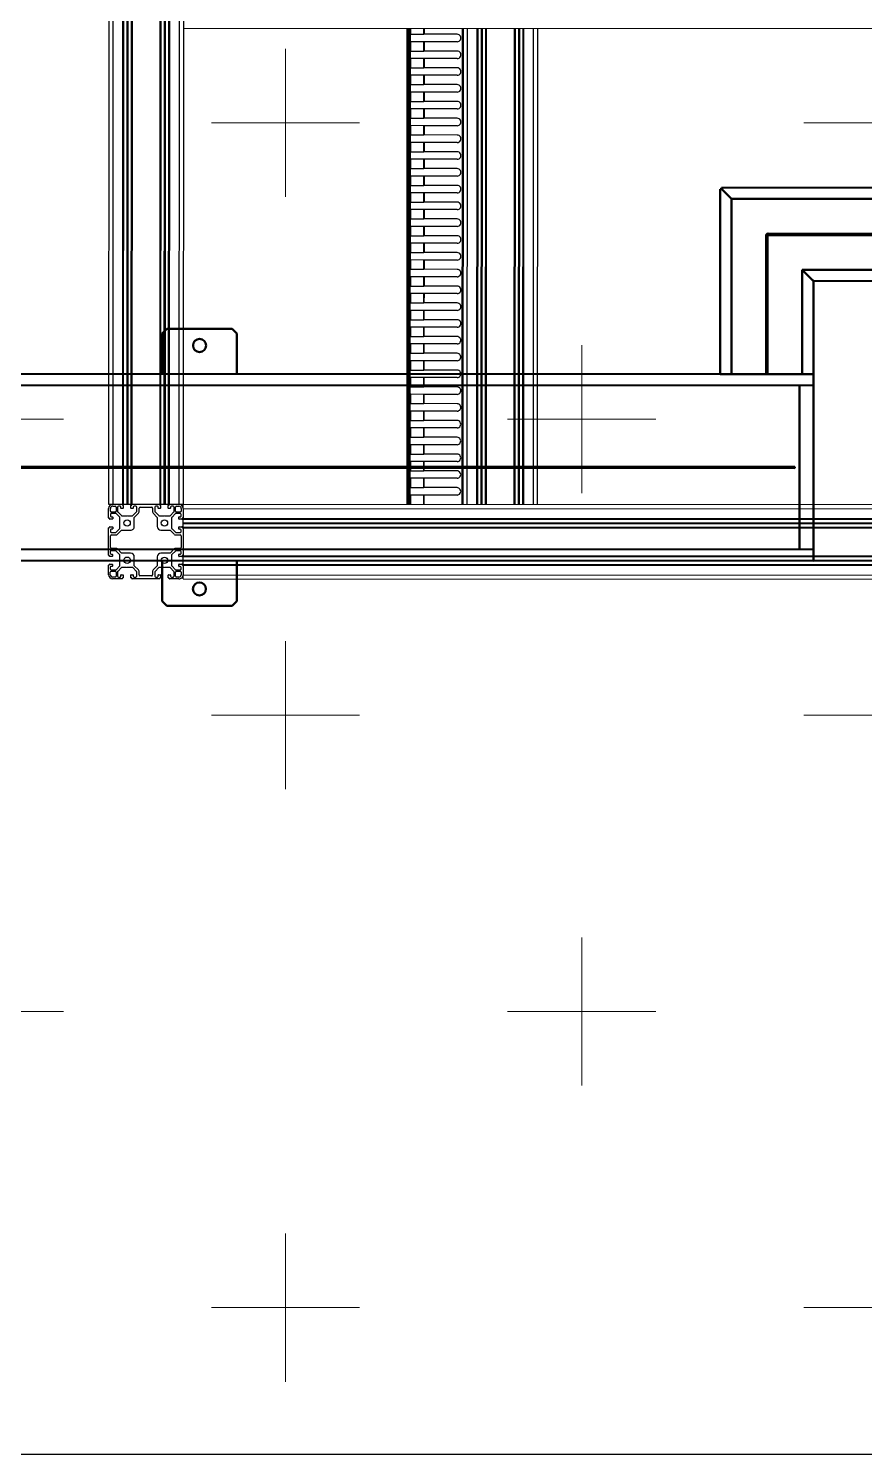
# Model space of a CAD drawing. Header units: millimetres. Extents: x 845401 to 948039, y 511594 to 550263.
# Drawn here: x 919852 to 920748, y 534438 to 535966 of the extents above; entities that cross this region are included whole.
import ezdxf

# ---------------------------------------------------------------- set-up
doc = ezdxf.new("R2010")
doc.units = ezdxf.units.MM
doc.layers.add('00', color=7, linetype='Continuous')
for name, color, linetype, lineweight in [('A-剖-0.10mm.......SECT-L01', 255, 'Continuous', 18), ('可见 (ISO)', 7, 'Continuous', 50), ('粗实线', 7, 'Continuous', 30)]:
    doc.layers.add(name, color=color, linetype=linetype, lineweight=lineweight)

# ---------------------------------------------------------------- blocks, each defined once
blk = doc.blocks.new('装车区五面扫俯视图20210323')
at = {"color": 7, "linetype": 'Continuous', "lineweight": 25}
for p, q in [((142444, 86474.9), (142444, 84114.9)), ((142448.5, 86474.9), (142448.5, 84114.9)), ((142458.9, 86474.9), (142458.9, 84114.9)), ((142459.9, 86474.9), (142459.9, 84114.9)), ((142463.5, 86474.9), (142463.5, 84114.9)), ((142464, 86474.9), (142464, 84114.9)), ((142464.6, 86474.9), (142464.6, 84114.9)), ((142468.1, 86474.9), (142468.1, 84114.9)), ((142469.1, 86474.9), (142469.1, 84114.9)), ((142498.9, 86474.9), (142498.9, 84114.9)), ((142499.9, 86474.9), (142499.9, 84114.9)), ((142503.5, 86474.9), (142503.5, 84114.9)), ((142504, 86474.9), (142504, 84114.9)), ((142504.6, 86474.9), (142504.6, 84114.9)), ((142508.1, 86474.9), (142508.1, 84114.9)), ((142509.1, 86474.9), (142509.1, 84114.9)), ((142519.5, 86474.9), (142519.5, 84114.9)), ((142524, 86474.9), (142524, 84114.9)), ((143853.5, 84624.9), (142524, 84624.9)), ((142764, 84114.9), (142764, 84624.9)), ((142767, 84624.9), (142767, 84114.9)), ((142768, 84618.9), (142768, 84624.9)), ((142824, 84624.9), (142824, 84114.9)), ((142838.9, 84114.9), (142838.9, 84624.9)), ((142839.9, 84114.9), (142839.9, 84624.9)), ((142843.5, 84114.9), (142843.5, 84624.9)), ((142844, 84114.9), (142844, 84624.9)), ((142844.6, 84114.9), (142844.6, 84624.9)), ((142848.1, 84114.9), (142848.1, 84624.9)), ((142849.1, 84114.9), (142849.1, 84624.9)), ((142878.9, 84114.9), (142878.9, 84624.9)), ((142879.9, 84114.9), (142879.9, 84624.9)), ((142883.5, 84114.9), (142883.5, 84624.9)), ((142884, 84114.9), (142884, 84624.9)), ((142884.6, 84114.9), (142884.6, 84624.9)), ((142888.1, 84114.9), (142888.1, 84624.9)), ((142889.1, 84114.9), (142889.1, 84624.9)), ((142904, 84114.9), (142904, 84624.9)), ((142767, 84618.9), (142768, 84618.9)), ((142768, 84610.9), (142767, 84610.9)), ((142768, 84618.9), (142781.9, 84618.9)), ((142768, 84600.9), (142768, 84610.9)), ((142781.9, 84610.9), (142768, 84610.9)), ((142782.1, 84618.9), (142781.9, 84618.9)), ((142781.9, 84600.9), (142781.9, 84610.9)), ((142781.9, 84610.9), (142782.1, 84610.9)), ((142817.6, 84618.9), (142782.1, 84618.9)), ((142782.1, 84610.9), (142782.1, 84600.9)), ((142817.6, 84610.9), (142782.1, 84610.9)), ((142767, 84600.9), (142768, 84600.9)), ((142768, 84592.9), (142767, 84592.9)), ((142768, 84600.9), (142781.9, 84600.9)), ((142768, 84582.9), (142768, 84592.9)), ((142781.9, 84592.9), (142768, 84592.9)), ((142782.1, 84600.9), (142781.9, 84600.9)), ((142781.9, 84582.9), (142781.9, 84592.9)), ((142781.9, 84592.9), (142782.1, 84592.9)), ((142817.6, 84600.9), (142782.1, 84600.9)), ((142782.1, 84592.9), (142782.1, 84582.9)), ((142817.6, 84592.9), (142782.1, 84592.9)), ((142767, 84582.9), (142768, 84582.9)), ((142768, 84582.9), (142781.9, 84582.9)), ((142782.1, 84582.9), (142781.9, 84582.9)), ((142817.6, 84582.9), (142782.1, 84582.9)), ((142768, 84574.9), (142767, 84574.9)), ((142767, 84564.9), (142768, 84564.9)), ((142768, 84564.9), (142768, 84574.9)), ((142781.9, 84574.9), (142768, 84574.9)), ((142768, 84564.9), (142781.9, 84564.9)), ((142781.9, 84564.9), (142781.9, 84574.9)), ((142781.9, 84574.9), (142782.1, 84574.9)), ((142782.1, 84564.9), (142781.9, 84564.9)), ((142782.1, 84574.9), (142782.1, 84564.9)), ((142817.6, 84574.9), (142782.1, 84574.9)), ((142817.6, 84564.9), (142782.1, 84564.9)), ((142768, 84556.9), (142767, 84556.9)), ((142767, 84546.9), (142768, 84546.9)), ((142768, 84546.9), (142768, 84556.9)), ((142781.9, 84556.9), (142768, 84556.9)), ((142768, 84546.9), (142781.9, 84546.9)), ((142781.9, 84546.9), (142781.9, 84556.9)), ((142781.9, 84556.9), (142782.1, 84556.9)), ((142782.1, 84546.9), (142781.9, 84546.9)), ((142782.1, 84556.9), (142782.1, 84546.9)), ((142817.6, 84556.9), (142782.1, 84556.9)), ((142817.6, 84546.9), (142782.1, 84546.9)), ((142768, 84538.9), (142767, 84538.9)), ((142768, 84528.9), (142768, 84538.9)), ((142781.9, 84538.9), (142768, 84538.9)), ((142781.9, 84528.9), (142781.9, 84538.9)), ((142781.9, 84538.9), (142782.1, 84538.9)), ((142782.1, 84538.9), (142782.1, 84528.9)), ((142817.6, 84538.9), (142782.1, 84538.9)), ((142767, 84528.9), (142768, 84528.9)), ((142768, 84520.9), (142767, 84520.9)), ((142768, 84528.9), (142781.9, 84528.9)), ((142768, 84510.9), (142768, 84520.9)), ((142781.9, 84520.9), (142768, 84520.9)), ((142782.1, 84528.9), (142781.9, 84528.9)), ((142781.9, 84510.9), (142781.9, 84520.9)), ((142781.9, 84520.9), (142782.1, 84520.9)), ((142817.6, 84528.9), (142782.1, 84528.9)), ((142782.1, 84520.9), (142782.1, 84510.9)), ((142817.6, 84520.9), (142782.1, 84520.9)), ((142767, 84510.9), (142768, 84510.9)), ((142768, 84502.9), (142767, 84502.9)), ((142768, 84510.9), (142781.9, 84510.9)), ((142768, 84492.9), (142768, 84502.9)), ((142781.9, 84502.9), (142768, 84502.9)), ((142782.1, 84510.9), (142781.9, 84510.9)), ((142781.9, 84492.9), (142781.9, 84502.9)), ((142781.9, 84502.9), (142782.1, 84502.9)), ((142817.6, 84510.9), (142782.1, 84510.9)), ((142782.1, 84502.9), (142782.1, 84492.9)), ((142817.6, 84502.9), (142782.1, 84502.9)), ((142767, 84492.9), (142768, 84492.9)), ((142768, 84484.9), (142767, 84484.9)), ((142768, 84492.9), (142781.9, 84492.9)), ((142768, 84474.9), (142768, 84484.9)), ((142781.9, 84484.9), (142768, 84484.9)), ((142782.1, 84492.9), (142781.9, 84492.9)), ((142781.9, 84474.9), (142781.9, 84484.9)), ((142781.9, 84484.9), (142782.1, 84484.9)), ((142817.6, 84492.9), (142782.1, 84492.9)), ((142782.1, 84484.9), (142782.1, 84474.9)), ((142817.6, 84484.9), (142782.1, 84484.9)), ((142767, 84474.9), (142768, 84474.9)), ((142768, 84474.9), (142781.9, 84474.9)), ((142782.1, 84474.9), (142781.9, 84474.9)), ((142817.6, 84474.9), (142782.1, 84474.9)), ((142768, 84466.9), (142767, 84466.9)), ((142767, 84456.9), (142768, 84456.9)), ((142768, 84456.9), (142768, 84466.9)), ((142781.9, 84466.9), (142768, 84466.9)), ((142768, 84456.9), (142781.9, 84456.9)), ((142781.9, 84456.9), (142781.9, 84466.9)), ((142781.9, 84466.9), (142782.1, 84466.9)), ((142782.1, 84456.9), (142781.9, 84456.9)), ((142782.1, 84466.9), (142782.1, 84456.9)), ((142817.6, 84466.9), (142782.1, 84466.9)), ((142817.6, 84456.9), (142782.1, 84456.9)), ((142768, 84448.9), (142767, 84448.9)), ((142767, 84438.9), (142768, 84438.9)), ((142768, 84438.9), (142768, 84448.9)), ((142781.9, 84448.9), (142768, 84448.9)), ((142768, 84438.9), (142781.9, 84438.9)), ((142781.9, 84438.9), (142781.9, 84448.9)), ((142781.9, 84448.9), (142782.1, 84448.9)), ((142782.1, 84438.9), (142781.9, 84438.9)), ((142782.1, 84448.9), (142782.1, 84438.9)), ((142817.6, 84448.9), (142782.1, 84448.9)), ((142817.6, 84438.9), (142782.1, 84438.9)), ((142768, 84430.9), (142767, 84430.9)), ((142768, 84420.9), (142768, 84430.9)), ((142781.9, 84430.9), (142768, 84430.9)), ((142781.9, 84420.9), (142781.9, 84430.9)), ((142781.9, 84430.9), (142782.1, 84430.9)), ((142782.1, 84430.9), (142782.1, 84420.9)), ((142817.6, 84430.9), (142782.1, 84430.9)), ((142767, 84420.9), (142768, 84420.9)), ((142768, 84412.9), (142767, 84412.9)), ((142768, 84420.9), (142781.9, 84420.9)), ((142768, 84402.9), (142768, 84412.9)), ((142781.9, 84412.9), (142768, 84412.9)), ((142782.1, 84420.9), (142781.9, 84420.9)), ((142781.9, 84402.9), (142781.9, 84412.9)), ((142781.9, 84412.9), (142782.1, 84412.9)), ((142817.6, 84420.9), (142782.1, 84420.9)), ((142782.1, 84412.9), (142782.1, 84402.9)), ((142817.6, 84412.9), (142782.1, 84412.9)), ((142767, 84402.9), (142768, 84402.9)), ((142768, 84394.9), (142767, 84394.9)), ((142768, 84402.9), (142781.9, 84402.9)), ((142768, 84384.9), (142768, 84394.9)), ((142781.9, 84394.9), (142768, 84394.9)), ((142782.1, 84402.9), (142781.9, 84402.9)), ((142781.9, 84384.9), (142781.9, 84394.9)), ((142781.9, 84394.9), (142782.1, 84394.9)), ((142817.6, 84402.9), (142782.1, 84402.9)), ((142782.1, 84394.9), (142782.1, 84384.9)), ((142817.6, 84394.9), (142782.1, 84394.9)), ((142767, 84384.9), (142768, 84384.9)), ((142768, 84376.9), (142767, 84376.9)), ((142768, 84384.9), (142781.9, 84384.9)), ((142768, 84366.9), (142768, 84376.9)), ((142781.9, 84376.9), (142768, 84376.9)), ((142782.1, 84384.9), (142781.9, 84384.9)), ((142781.9, 84366.9), (142781.9, 84376.9)), ((142781.9, 84376.9), (142782.1, 84376.9)), ((142817.6, 84384.9), (142782.1, 84384.9)), ((142782.1, 84376.9), (142782.1, 84366.9)), ((142817.6, 84376.9), (142782.1, 84376.9)), ((142767, 84366.9), (142768, 84366.9)), ((142768, 84366.9), (142781.9, 84366.9)), ((142782.1, 84366.9), (142781.9, 84366.9)), ((142817.6, 84366.9), (142782.1, 84366.9)), ((142768, 84358.9), (142767, 84358.9)), ((142767, 84348.9), (142768, 84348.9)), ((142768, 84348.9), (142768, 84358.9)), ((142781.9, 84358.9), (142768, 84358.9)), ((142768, 84348.9), (142781.9, 84348.9)), ((142781.9, 84348.9), (142781.9, 84358.9)), ((142781.9, 84358.9), (142782.1, 84358.9)), ((142782.1, 84348.9), (142781.9, 84348.9)), ((142782.1, 84358.9), (142782.1, 84348.9)), ((142817.6, 84358.9), (142782.1, 84358.9)), ((142817.6, 84348.9), (142782.1, 84348.9)), ((142768, 84340.9), (142767, 84340.9)), ((142767, 84330.9), (142768, 84330.9)), ((142768, 84330.9), (142768, 84340.9)), ((142781.9, 84340.9), (142768, 84340.9)), ((142768, 84330.9), (142781.9, 84330.9)), ((142781.9, 84330.9), (142781.9, 84340.9)), ((142781.9, 84340.9), (142782.1, 84340.9)), ((142782.1, 84330.9), (142781.9, 84330.9)), ((142782.1, 84340.9), (142782.1, 84330.9)), ((142817.6, 84340.9), (142782.1, 84340.9)), ((142817.6, 84330.9), (142782.1, 84330.9)), ((142768, 84322.9), (142767, 84322.9)), ((142768, 84312.9), (142768, 84322.9)), ((142781.9, 84322.9), (142768, 84322.9)), ((142781.9, 84312.9), (142781.9, 84322.9)), ((142781.9, 84322.9), (142782.1, 84322.9)), ((142782.1, 84322.9), (142782.1, 84312.9)), ((142817.6, 84322.9), (142782.1, 84322.9)), ((142767, 84312.9), (142768, 84312.9)), ((142768, 84304.9), (142767, 84304.9)), ((142768, 84312.9), (142781.9, 84312.9)), ((142768, 84294.9), (142768, 84304.9)), ((142781.9, 84304.9), (142768, 84304.9)), ((142782.1, 84312.9), (142781.9, 84312.9)), ((142781.9, 84294.9), (142781.9, 84304.9)), ((142781.9, 84304.9), (142782.1, 84304.9)), ((142817.6, 84312.9), (142782.1, 84312.9)), ((142782.1, 84304.9), (142782.1, 84294.9)), ((142817.6, 84304.9), (142782.1, 84304.9)), ((142767, 84294.9), (142768, 84294.9)), ((142768, 84286.9), (142767, 84286.9)), ((142768, 84294.9), (142781.9, 84294.9)), ((142768, 84276.9), (142768, 84286.9)), ((142781.9, 84286.9), (142768, 84286.9)), ((142782.1, 84294.9), (142781.9, 84294.9)), ((142781.9, 84276.9), (142781.9, 84286.9)), ((142781.9, 84286.9), (142782.1, 84286.9)), ((142817.6, 84294.9), (142782.1, 84294.9)), ((142782.1, 84286.9), (142782.1, 84276.9)), ((142817.6, 84286.9), (142782.1, 84286.9)), ((142767, 84276.9), (142768, 84276.9)), ((142768, 84276.9), (142781.9, 84276.9)), ((142782.1, 84276.9), (142781.9, 84276.9)), ((142817.6, 84276.9), (142782.1, 84276.9)), ((142768, 84268.9), (142767, 84268.9)), ((142767, 84258.9), (142768, 84258.9)), ((142768, 84258.9), (142768, 84268.9)), ((142781.9, 84268.9), (142768, 84268.9)), ((142768, 84258.9), (142781.9, 84258.9)), ((142781.9, 84258.9), (142781.9, 84268.9)), ((142781.9, 84268.9), (142782.1, 84268.9)), ((142782.1, 84258.9), (142781.9, 84258.9)), ((142782.1, 84268.9), (142782.1, 84258.9)), ((142817.6, 84268.9), (142782.1, 84268.9)), ((142817.6, 84258.9), (142782.1, 84258.9)), ((142768, 84250.9), (142767, 84250.9)), ((142767, 84240.9), (142768, 84240.9)), ((142768, 84240.9), (142768, 84250.9)), ((142781.9, 84250.9), (142768, 84250.9)), ((142768, 84240.9), (142781.9, 84240.9)), ((142781.9, 84240.9), (142781.9, 84250.9)), ((142781.9, 84250.9), (142782.1, 84250.9)), ((142782.1, 84240.9), (142781.9, 84240.9)), ((142782.1, 84250.9), (142782.1, 84240.9)), ((142817.6, 84250.9), (142782.1, 84250.9)), ((142817.6, 84240.9), (142782.1, 84240.9)), ((142768, 84232.9), (142767, 84232.9)), ((142768, 84222.9), (142768, 84232.9)), ((142781.9, 84232.9), (142768, 84232.9)), ((142781.9, 84222.9), (142781.9, 84232.9)), ((142781.9, 84232.9), (142782.1, 84232.9)), ((142782.1, 84232.9), (142782.1, 84222.9)), ((142817.6, 84232.9), (142782.1, 84232.9)), ((142767, 84222.9), (142768, 84222.9)), ((142768, 84214.9), (142767, 84214.9)), ((142768, 84222.9), (142781.9, 84222.9)), ((142768, 84204.9), (142768, 84214.9)), ((142781.9, 84214.9), (142768, 84214.9)), ((142782.1, 84222.9), (142781.9, 84222.9)), ((142781.9, 84204.9), (142781.9, 84214.9)), ((142781.9, 84214.9), (142782.1, 84214.9)), ((142817.6, 84222.9), (142782.1, 84222.9)), ((142782.1, 84214.9), (142782.1, 84204.9)), ((142817.6, 84214.9), (142782.1, 84214.9)), ((142767, 84204.9), (142768, 84204.9)), ((142768, 84196.9), (142767, 84196.9)), ((142768, 84204.9), (142781.9, 84204.9)), ((142768, 84186.9), (142768, 84196.9)), ((142781.9, 84196.9), (142768, 84196.9)), ((142782.1, 84204.9), (142781.9, 84204.9)), ((142781.9, 84186.9), (142781.9, 84196.9)), ((142781.9, 84196.9), (142782.1, 84196.9)), ((142817.6, 84204.9), (142782.1, 84204.9)), ((142782.1, 84196.9), (142782.1, 84186.9)), ((142817.6, 84196.9), (142782.1, 84196.9)), ((142767, 84186.9), (142768, 84186.9)), ((142768, 84178.9), (142767, 84178.9)), ((142768, 84186.9), (142781.9, 84186.9)), ((142768, 84168.9), (142768, 84178.9)), ((142781.9, 84178.9), (142768, 84178.9)), ((142782.1, 84186.9), (142781.9, 84186.9)), ((142781.9, 84168.9), (142781.9, 84178.9)), ((142781.9, 84178.9), (142782.1, 84178.9)), ((142817.6, 84186.9), (142782.1, 84186.9)), ((142782.1, 84178.9), (142782.1, 84168.9)), ((142817.6, 84178.9), (142782.1, 84178.9)), ((142767, 84168.9), (142768, 84168.9)), ((142768, 84168.9), (142781.9, 84168.9)), ((142782.1, 84168.9), (142781.9, 84168.9)), ((142817.6, 84168.9), (142782.1, 84168.9)), ((142768, 84160.9), (142767, 84160.9)), ((142767, 84150.9), (142768, 84150.9)), ((142768, 84150.9), (142768, 84160.9)), ((142781.9, 84160.9), (142768, 84160.9)), ((142768, 84150.9), (142781.9, 84150.9)), ((142781.9, 84150.9), (142781.9, 84160.9)), ((142781.9, 84160.9), (142782.1, 84160.9)), ((142782.1, 84150.9), (142781.9, 84150.9)), ((142782.1, 84160.9), (142782.1, 84150.9)), ((142817.6, 84160.9), (142782.1, 84160.9)), ((142817.6, 84150.9), (142782.1, 84150.9)), ((142768, 84142.9), (142767, 84142.9)), ((142767, 84132.9), (142768, 84132.9)), ((142768, 84132.9), (142768, 84142.9)), ((142781.9, 84142.9), (142768, 84142.9)), ((142768, 84132.9), (142781.9, 84132.9)), ((142781.9, 84132.9), (142781.9, 84142.9)), ((142781.9, 84142.9), (142782.1, 84142.9)), ((142782.1, 84132.9), (142781.9, 84132.9)), ((142782.1, 84142.9), (142782.1, 84132.9)), ((142817.6, 84142.9), (142782.1, 84142.9)), ((142817.6, 84132.9), (142782.1, 84132.9)), ((142768, 84124.9), (142767, 84124.9)), ((142768, 84114.9), (142768, 84124.9)), ((142781.9, 84124.9), (142768, 84124.9)), ((142781.9, 84114.9), (142781.9, 84124.9)), ((142781.9, 84124.9), (142782.1, 84124.9)), ((142782.1, 84124.9), (142782.1, 84114.9)), ((142817.6, 84124.9), (142782.1, 84124.9)), ((142444, 84114.9), (142448.5, 84114.9)), ((142444, 84100.3), (142444, 84110.4)), ((142446, 84107.6), (142446, 84110.4)), ((142446, 84104.1), (142446, 84102.5)), ((142451.3, 84106.6), (142447, 84106.6)), ((142451.9, 84105.1), (142447, 84105.1)), ((142447, 84101.5), (142448.2, 84101.5)), ((142448.5, 84114.9), (142458.6, 84114.9)), ((142448.5, 84114.9), (142458.9, 84114.9)), ((142448.5, 84112.9), (142451.3, 84112.9)), ((142456.2, 84100.9), (142452.1, 84105.1)), ((142452.3, 84111.9), (142452.3, 84107.6)), ((142453.8, 84111.9), (142453.8, 84107)), ((142453.9, 84106.8), (142458, 84102.7)), ((142456.4, 84112.9), (142454.8, 84112.9)), ((142457.4, 84110.7), (142457.4, 84111.9)), ((142459.6, 84110.4), (142457.7, 84110.4)), ((142458.2, 84102.6), (142463.7, 84102.6)), ((142458.9, 84114.9), (142459.9, 84114.9)), ((142458.9, 84114.6), (142458.9, 84114.1)), ((142459.1, 84113.9), (142459.6, 84113.9)), ((142459.9, 84114.9), (142463.5, 84114.9)), ((142459.9, 84113.6), (142459.9, 84110.7)), ((142463.5, 84114.9), (142464, 84114.9)), ((142463.7, 84102.6), (142464, 84102.3)), ((142464, 84114.9), (142464.6, 84114.9)), ((142464, 84102.3), (142464.3, 84102.6)), ((142464.3, 84102.6), (142469.8, 84102.6)), ((142464.6, 84114.9), (142468.1, 84114.9)), ((142468.1, 84114.9), (142469.1, 84114.9)), ((142468.1, 84110.7), (142468.1, 84113.6)), ((142468.4, 84113.9), (142468.9, 84113.9)), ((142470.3, 84110.4), (142468.4, 84110.4)), ((142469.1, 84114.9), (142498.9, 84114.9)), ((142469.1, 84114.1), (142469.1, 84114.6)), ((142469.4, 84114.9), (142498.6, 84114.9)), ((142470.1, 84102.7), (142474.2, 84106.8)), ((142470.6, 84111.9), (142470.6, 84110.7)), ((142473.3, 84112.9), (142471.6, 84112.9)), ((142471.7, 84100.8), (142476.2, 84105.3)), ((142474.3, 84107), (142474.3, 84111.9)), ((142476.8, 84106.7), (142476.8, 84110.7)), ((142477.8, 84111.7), (142490.3, 84111.7)), ((142491.3, 84110.7), (142491.3, 84106.7)), ((142491.9, 84105.3), (142496.3, 84100.8)), ((142493.8, 84111.9), (142493.8, 84107)), ((142493.9, 84106.8), (142498, 84102.7)), ((142496.4, 84112.9), (142494.8, 84112.9)), ((142497.4, 84110.7), (142497.4, 84111.9)), ((142499.6, 84110.4), (142497.7, 84110.4)), ((142498.2, 84102.6), (142503.7, 84102.6)), ((142498.9, 84114.9), (142499.9, 84114.9)), ((142498.9, 84114.6), (142498.9, 84114.1)), ((142499.1, 84113.9), (142499.6, 84113.9)), ((142499.9, 84114.9), (142503.5, 84114.9)), ((142499.9, 84113.6), (142499.9, 84110.7)), ((142503.5, 84114.9), (142504, 84114.9)), ((142503.7, 84102.6), (142504, 84102.3)), ((142504, 84114.9), (142504.6, 84114.9)), ((142504, 84102.3), (142504.3, 84102.6)), ((142504.3, 84102.6), (142509.8, 84102.6)), ((142504.6, 84114.9), (142508.1, 84114.9)), ((142508.1, 84114.9), (142509.1, 84114.9)), ((142508.1, 84110.7), (142508.1, 84113.6)), ((142508.4, 84113.9), (142508.9, 84113.9)), ((142510.3, 84110.4), (142508.4, 84110.4)), ((142509.1, 84114.9), (142519.5, 84114.9)), ((142509.1, 84114.1), (142509.1, 84114.6)), ((142509.4, 84114.9), (142519.5, 84114.9)), ((142510.1, 84102.7), (142514.2, 84106.8)), ((142510.6, 84111.9), (142510.6, 84110.7)), ((142513.3, 84112.9), (142511.6, 84112.9)), ((142516, 84105.1), (142511.8, 84100.9)), ((142514.3, 84107), (142514.3, 84111.9)), ((142515.8, 84107.6), (142515.8, 84111.9)), ((142521, 84105.1), (142516.2, 84105.1)), ((142516.8, 84112.9), (142519.5, 84112.9)), ((142521, 84106.6), (142516.8, 84106.6)), ((142519.5, 84114.9), (142524, 84114.9)), ((142519.8, 84101.5), (142521, 84101.5)), ((142522, 84110.4), (142522, 84107.6)), ((142522, 84102.5), (142522, 84104.1)), ((142524, 84110.4), (142524, 84114.9)), ((142524, 84114.9), (144184, 84114.9)), ((142524, 84110.4), (142524, 84100.3)), ((142524, 84110.4), (145484, 84110.4)), ((142524, 84110.4), (142524, 84100)), ((142444, 84060.3), (142444, 84089.5)), ((142444.8, 84100), (142444.3, 84100)), ((142444.3, 84089.8), (142444.8, 84089.8)), ((142445, 84099.3), (142445, 84099.8)), ((142445, 84090), (142445, 84090.5)), ((142448.2, 84099), (142445.3, 84099)), ((142445.3, 84090.8), (142448.2, 84090.8)), ((142446, 84087.3), (142446, 84085.6)), ((142448.2, 84088.3), (142447, 84088.3)), ((142448.5, 84101.2), (142448.5, 84099.3)), ((142448.5, 84090.5), (142448.5, 84088.6)), ((142452, 84084.6), (142456.2, 84088.9)), ((142453.6, 84082.7), (142458.1, 84087.2)), ((142456.3, 84089.1), (142456.3, 84100.7)), ((142458.1, 84087.2), (142467.7, 84087.2)), ((142471.7, 84091.2), (142471.7, 84100.8)), ((142496.3, 84100.8), (142496.3, 84091.2)), ((142500.3, 84087.2), (142510, 84087.2)), ((142510, 84087.2), (142514.4, 84082.7)), ((142511.7, 84100.7), (142511.7, 84089.1)), ((142511.8, 84088.9), (142516.1, 84084.6)), ((142519.5, 84099.3), (142519.5, 84101.2)), ((142519.5, 84088.6), (142519.5, 84090.5)), ((142522.7, 84099), (142519.8, 84099)), ((142519.8, 84090.8), (142522.7, 84090.8)), ((142521, 84088.3), (142519.8, 84088.3)), ((142522, 84085.6), (142522, 84087.3)), ((142523, 84099.8), (142523, 84099.3)), ((142523, 84090.5), (142523, 84090)), ((142523.7, 84100), (142523.2, 84100)), ((142523.2, 84089.8), (142523.7, 84089.8)), ((142524, 84100), (145484, 84100)), ((142524, 84099), (142524, 84100)), ((142524, 84099), (145484, 84099)), ((142524, 84095.4), (142524, 84099)), ((142524, 84095.4), (145484, 84095.4)), ((142524, 84094.9), (142524, 84095.4)), ((142524, 84094.9), (145484, 84094.9)), ((142524, 84094.4), (142524, 84094.9)), ((142524, 84094.4), (145484, 84094.4)), ((142524, 84090.8), (142524, 84094.4)), ((142524, 84090.8), (145484, 84090.8)), ((142524, 84089.8), (142524, 84090.8)), ((142524, 84089.8), (142524, 84060)), ((142524, 84089.8), (145484, 84089.8)), ((142524, 84089.5), (142524, 84060.3)), ((142446.2, 84068.6), (142446.2, 84081.1)), ((142447, 84084.6), (142452, 84084.6)), ((142447.2, 84082.1), (142452.2, 84082.1)), ((142515.8, 84082.1), (142520.8, 84082.1)), ((142516.1, 84084.6), (142521, 84084.6)), ((142521.8, 84081.1), (142521.8, 84068.6)), ((142444.8, 84060), (142444.3, 84060)), ((142445, 84059.3), (142445, 84059.8)), ((142448.2, 84059), (142445.3, 84059)), ((142446, 84064.1), (142446, 84062.5)), ((142452, 84065.1), (142447, 84065.1)), ((142447, 84061.5), (142448.2, 84061.5)), ((142452.2, 84067.6), (142447.2, 84067.6)), ((142448.5, 84061.2), (142448.5, 84059.3)), ((142456.3, 84060.8), (142452, 84065.1)), ((142458.1, 84062.6), (142453.6, 84067.1)), ((142456.3, 84049), (142456.3, 84060.8)), ((142467.7, 84062.6), (142458.1, 84062.6)), ((142471.7, 84049), (142471.7, 84058.6)), ((142496.3, 84058.6), (142496.3, 84049)), ((142510, 84062.6), (142500.3, 84062.6)), ((142514.4, 84067.1), (142510, 84062.6)), ((142511.7, 84060.7), (142511.7, 84049.1)), ((142516.1, 84065.1), (142511.8, 84060.9)), ((142520.8, 84067.6), (142515.8, 84067.6)), ((142521, 84065.1), (142516.1, 84065.1)), ((142519.5, 84059.3), (142519.5, 84061.2)), ((142519.8, 84061.5), (142521, 84061.5)), ((142522.7, 84059), (142519.8, 84059)), ((142522, 84062.5), (142522, 84064.1)), ((142523, 84059.8), (142523, 84059.3)), ((142523.7, 84060), (142523.2, 84060)), ((142524, 84060), (145484, 84060)), ((142524, 84059), (142524, 84060)), ((142524, 84059), (145484, 84059)), ((142524, 84055.4), (142524, 84059)), ((142444, 84039.4), (142444, 84049.5)), ((142444.3, 84049.8), (142444.8, 84049.8)), ((142445, 84050), (142445, 84050.5)), ((142445.3, 84050.8), (142448.2, 84050.8)), ((142446, 84047.3), (142446, 84045.6)), ((142446, 84039.4), (142446, 84042.1)), ((142448.2, 84048.3), (142447, 84048.3)), ((142447, 84044.6), (142451.9, 84044.6)), ((142447, 84043.1), (142451.3, 84043.1)), ((142448.5, 84050.5), (142448.5, 84048.6)), ((142452.1, 84044.7), (142456.3, 84049)), ((142452.3, 84042.1), (142452.3, 84037.9)), ((142453.8, 84042.8), (142453.8, 84037.9)), ((142458, 84047.1), (142453.9, 84043)), ((142463.3, 84047.2), (142458.2, 84047.2)), ((142463.6, 84047.5), (142463.3, 84047.2)), ((142463.9, 84047.2), (142463.6, 84047.5)), ((142469.8, 84047.2), (142463.9, 84047.2)), ((142474.2, 84043), (142470.1, 84047.1)), ((142476.2, 84044.5), (142471.7, 84049)), ((142474.3, 84037.9), (142474.3, 84042.8)), ((142476.8, 84039.1), (142476.8, 84043.1)), ((142491.3, 84043.1), (142491.3, 84039.1)), ((142496.3, 84049), (142491.9, 84044.5)), ((142493.8, 84042.8), (142493.8, 84037.9)), ((142498, 84047.1), (142493.9, 84043)), ((142503.7, 84047.2), (142498.2, 84047.2)), ((142504, 84047.5), (142503.7, 84047.2)), ((142504.3, 84047.2), (142504, 84047.5)), ((142509.8, 84047.2), (142504.3, 84047.2)), ((142514.2, 84043), (142510.1, 84047.1)), ((142511.8, 84048.9), (142516, 84044.7)), ((142514.3, 84037.9), (142514.3, 84042.8)), ((142515.8, 84037.9), (142515.8, 84042.1)), ((142516.2, 84044.6), (142521, 84044.6)), ((142516.8, 84043.1), (142521, 84043.1)), ((142519.5, 84048.6), (142519.5, 84050.5)), ((142519.8, 84050.8), (142522.7, 84050.8)), ((142521, 84048.3), (142519.8, 84048.3)), ((142522, 84045.6), (142522, 84047.3)), ((142522, 84042.1), (142522, 84039.4)), ((142523, 84050.5), (142523, 84050)), ((142523.2, 84049.8), (142523.7, 84049.8)), ((142524, 84055.4), (145484, 84055.4)), ((142524, 84054.9), (142524, 84055.4)), ((142524, 84054.9), (145484, 84054.9)), ((142524, 84054.4), (142524, 84054.9)), ((142524, 84054.4), (145484, 84054.4)), ((142524, 84050.8), (142524, 84054.4)), ((142524, 84050.8), (145484, 84050.8)), ((142524, 84049.8), (142524, 84050.8)), ((142524, 84049.8), (142524, 84039.4)), ((142524, 84049.8), (145484, 84049.8)), ((142524, 84049.5), (142524, 84039.4)), ((142451.3, 84036.9), (142448.5, 84036.9)), ((142458.6, 84034.9), (142448.5, 84034.9)), ((142454.8, 84036.9), (142456.4, 84036.9)), ((142457.4, 84037.9), (142457.4, 84039.1)), ((142457.7, 84039.4), (142459.6, 84039.4)), ((142458.9, 84035.7), (142458.9, 84035.2)), ((142459.6, 84035.9), (142459.1, 84035.9)), ((142459.9, 84039.1), (142459.9, 84036.2)), ((142468.1, 84036.2), (142468.1, 84039.1)), ((142468.4, 84039.4), (142470.3, 84039.4)), ((142468.9, 84035.9), (142468.4, 84035.9)), ((142469.1, 84035.2), (142469.1, 84035.7)), ((142498.6, 84034.9), (142469.4, 84034.9)), ((142470.6, 84039.1), (142470.6, 84037.9)), ((142471.6, 84036.9), (142473.3, 84036.9)), ((142490.3, 84038.1), (142477.8, 84038.1)), ((142494.8, 84036.9), (142496.4, 84036.9)), ((142497.4, 84037.9), (142497.4, 84039.1)), ((142497.7, 84039.4), (142499.6, 84039.4)), ((142498.9, 84035.7), (142498.9, 84035.2)), ((142499.6, 84035.9), (142499.1, 84035.9)), ((142499.9, 84039.1), (142499.9, 84036.2)), ((142508.1, 84036.2), (142508.1, 84039.1)), ((142508.4, 84039.4), (142510.3, 84039.4)), ((142508.9, 84035.9), (142508.4, 84035.9)), ((142509.1, 84035.2), (142509.1, 84035.7)), ((142519.5, 84034.9), (142509.4, 84034.9)), ((142510.6, 84039.1), (142510.6, 84037.9)), ((142511.6, 84036.9), (142513.3, 84036.9)), ((142519.5, 84036.9), (142516.8, 84036.9)), ((142524, 84034.9), (142524, 84039.4)), ((142524, 84039.4), (145484, 84039.4)), ((142524, 84034.9), (145484, 84034.9))]:
    blk.add_line(p, q, dxfattribs=at)
at = {"color": 8, "linetype": 'Continuous', "lineweight": 25}
for p, q in [((142764.8, 84624.9), (142764.8, 84114.9)), ((142766.2, 84114.9), (142766.2, 84624.9)), ((142781.9, 84618.9), (142781.9, 84624.9)), ((142782.1, 84624.9), (142782.1, 84618.9)), ((142823.2, 84114.9), (142823.2, 84624.9)), ((142828.5, 84114.9), (142828.5, 84624.9)), ((142899.5, 84114.9), (142899.5, 84624.9))]:
    blk.add_line(p, q, dxfattribs=at)
at = {"color": 7, "linetype": 'Continuous', "lineweight": 25}
for centre in [(142464, 84094.9), (142504, 84094.9), (142464, 84054.9), (142504, 84054.9)]:
    blk.add_circle(centre, 3.4, dxfattribs=at)
for centre, radius, start, end in [((142817.6, 84614.9), 4, 270, 90), ((142817.6, 84596.9), 4, 270, 90), ((142817.6, 84578.9), 4, 270, 90), ((142817.6, 84560.9), 4, 270, 90), ((142817.6, 84542.9), 4, 270, 90), ((142817.6, 84524.9), 4, 270, 90), ((142817.6, 84506.9), 4, 270, 90), ((142817.6, 84488.9), 4, 270, 90), ((142817.6, 84470.9), 4, 270, 90), ((142817.6, 84452.9), 4, 270, 90), ((142817.6, 84434.9), 4, 270, 90), ((142817.6, 84416.9), 4, 270, 90), ((142817.6, 84398.9), 4, 270, 90), ((142817.6, 84380.9), 4, 270, 90), ((142817.6, 84362.9), 4, 270, 90), ((142817.6, 84344.9), 4, 270, 90), ((142817.6, 84326.9), 4, 270, 90), ((142817.6, 84308.9), 4, 270, 90), ((142817.6, 84290.9), 4, 270, 90), ((142817.6, 84272.9), 4, 270, 90), ((142817.6, 84254.9), 4, 270, 90), ((142817.6, 84236.9), 4, 270, 90), ((142817.6, 84218.9), 4, 270, 90), ((142817.6, 84200.9), 4, 270, 90), ((142817.6, 84182.9), 4, 270, 90), ((142817.6, 84164.9), 4, 270, 90), ((142817.6, 84146.9), 4, 270, 90), ((142817.6, 84128.9), 4, 270, 90), ((142448.5, 84110.4), 4.5, 90, 180), ((142448.5, 84110.4), 2.5, 90, 180), ((142447, 84107.6), 1, 180, 270), ((142447, 84104.1), 1, 90, 180), ((142447, 84102.5), 1, 180, 270), ((142448.2, 84101.2), 0.3, 0, 90), ((142451.3, 84111.9), 1, 0, 90), ((142451.3, 84107.6), 1, 270, 0), ((142451.9, 84104.8), 0.3, 45, 90), ((142454.8, 84111.9), 1, 90, 180), ((142454.1, 84107), 0.3, 180, 225), ((142456.4, 84111.9), 1, 0, 90), ((142457.7, 84110.7), 0.3, 180, 270), ((142458.2, 84102.9), 0.3, 225, 270), ((142458.6, 84114.6), 0.3, 0, 90), ((142459.1, 84114.1), 0.2, 180, 270), ((142459.6, 84113.6), 0.3, 0, 90), ((142459.6, 84110.7), 0.3, 270, 0), ((142468.4, 84113.6), 0.3, 90, 180), ((142468.4, 84110.7), 0.3, 180, 270), ((142468.9, 84114.1), 0.2, 270, 0), ((142469.4, 84114.6), 0.3, 90, 180), ((142469.8, 84102.9), 0.3, 270, 315), ((142470.3, 84110.7), 0.3, 270, 0), ((142471.6, 84111.9), 1, 90, 180), ((142473.3, 84111.9), 1, 0, 90), ((142474, 84107), 0.3, 315, 0), ((142474.8, 84106.7), 2, 315, 0), ((142477.8, 84110.7), 1, 90, 180), ((142490.3, 84110.7), 1, 0, 90), ((142493.3, 84106.7), 2, 180, 225), ((142494.8, 84111.9), 1, 90, 180), ((142494.1, 84107), 0.3, 180, 225), ((142496.4, 84111.9), 1, 0, 90), ((142497.7, 84110.7), 0.3, 180, 270), ((142498.2, 84102.9), 0.3, 225, 270), ((142498.6, 84114.6), 0.3, 0, 90), ((142499.1, 84114.1), 0.2, 180, 270), ((142499.6, 84113.6), 0.3, 0, 90), ((142499.6, 84110.7), 0.3, 270, 0), ((142508.4, 84113.6), 0.3, 90, 180), ((142508.4, 84110.7), 0.3, 180, 270), ((142508.9, 84114.1), 0.2, 270, 0), ((142509.4, 84114.6), 0.3, 90, 180), ((142509.8, 84102.9), 0.3, 270, 315), ((142510.3, 84110.7), 0.3, 270, 0), ((142511.6, 84111.9), 1, 90, 180), ((142513.3, 84111.9), 1, 0, 90), ((142514, 84107), 0.3, 315, 0), ((142516.8, 84111.9), 1, 90, 180), ((142516.8, 84107.6), 1, 180, 270), ((142516.2, 84104.8), 0.3, 90, 135), ((142519.5, 84110.4), 4.5, 0, 90), ((142519.5, 84110.4), 2.5, 0, 90), ((142519.8, 84101.2), 0.3, 90, 180), ((142521, 84107.6), 1, 270, 0), ((142521, 84104.1), 1, 0, 90), ((142521, 84102.5), 1, 270, 0), ((142444.3, 84100.3), 0.3, 180, 270), ((142444.3, 84089.5), 0.3, 90, 180), ((142444.8, 84099.8), 0.2, 0, 90), ((142444.8, 84090), 0.2, 270, 0), ((142445.3, 84099.3), 0.3, 180, 270), ((142445.3, 84090.5), 0.3, 90, 180), ((142447, 84087.3), 1, 90, 180), ((142448.2, 84099.3), 0.3, 270, 0), ((142448.2, 84090.5), 0.3, 0, 90), ((142448.2, 84088.6), 0.3, 270, 0), ((142456, 84100.7), 0.3, 0, 45), ((142456, 84089.1), 0.3, 315, 0), ((142467.7, 84091.2), 4, 270, 0), ((142500.3, 84091.2), 4, 180, 270), ((142512, 84100.7), 0.3, 135, 180), ((142512, 84089.1), 0.3, 180, 225), ((142519.8, 84099.3), 0.3, 180, 270), ((142519.8, 84090.5), 0.3, 90, 180), ((142519.8, 84088.6), 0.3, 180, 270), ((142521, 84087.3), 1, 0, 90), ((142522.7, 84099.3), 0.3, 270, 0), ((142522.7, 84090.5), 0.3, 0, 90), ((142523.2, 84099.8), 0.2, 90, 180), ((142523.2, 84090), 0.2, 180, 270), ((142523.7, 84100.3), 0.3, 270, 0), ((142523.7, 84089.5), 0.3, 0, 90), ((142447, 84085.6), 1, 180, 270), ((142447.2, 84081.1), 1, 90, 180), ((142452.2, 84084.1), 2, 270, 315), ((142515.8, 84084.1), 2, 225, 270), ((142520.8, 84081.1), 1, 0, 90), ((142521, 84085.6), 1, 270, 0), ((142444.3, 84060.3), 0.3, 180, 270), ((142444.8, 84059.8), 0.2, 0, 90), ((142445.3, 84059.3), 0.3, 180, 270), ((142447, 84064.1), 1, 90, 180), ((142447, 84062.5), 1, 180, 270), ((142447.2, 84068.6), 1, 180, 270), ((142448.2, 84061.2), 0.3, 0, 90), ((142448.2, 84059.3), 0.3, 270, 0), ((142452.2, 84065.6), 2, 45, 90), ((142467.7, 84058.6), 4, 0, 90), ((142500.3, 84058.6), 4, 90, 180), ((142512, 84060.7), 0.3, 135, 180), ((142515.8, 84065.6), 2, 90, 135), ((142519.8, 84061.2), 0.3, 90, 180), ((142519.8, 84059.3), 0.3, 180, 270), ((142520.8, 84068.6), 1, 270, 0), ((142521, 84064.1), 1, 0, 90), ((142521, 84062.5), 1, 270, 0), ((142522.7, 84059.3), 0.3, 270, 0), ((142523.2, 84059.8), 0.2, 90, 180), ((142523.7, 84060.3), 0.3, 270, 0), ((142444.3, 84049.5), 0.3, 90, 180), ((142444.8, 84050), 0.2, 270, 0), ((142445.3, 84050.5), 0.3, 90, 180), ((142447, 84047.3), 1, 90, 180), ((142447, 84045.6), 1, 180, 270), ((142447, 84042.1), 1, 90, 180), ((142448.2, 84050.5), 0.3, 0, 90), ((142448.2, 84048.6), 0.3, 270, 0), ((142451.3, 84042.1), 1, 0, 90), ((142451.9, 84044.9), 0.3, 270, 315), ((142454.1, 84042.8), 0.3, 135, 180), ((142458.2, 84046.9), 0.3, 90, 135), ((142469.8, 84046.9), 0.3, 45, 90), ((142474, 84042.8), 0.3, 0, 45), ((142474.8, 84043.1), 2, 0, 45), ((142493.3, 84043.1), 2, 135, 180), ((142494.1, 84042.8), 0.3, 135, 180), ((142498.2, 84046.9), 0.3, 90, 135), ((142509.8, 84046.9), 0.3, 45, 90), ((142512, 84049.1), 0.3, 180, 225), ((142514, 84042.8), 0.3, 0, 45), ((142516.8, 84042.1), 1, 90, 180), ((142516.2, 84044.9), 0.3, 225, 270), ((142519.8, 84050.5), 0.3, 90, 180), ((142519.8, 84048.6), 0.3, 180, 270), ((142521, 84047.3), 1, 0, 90), ((142521, 84045.6), 1, 270, 0), ((142521, 84042.1), 1, 0, 90), ((142522.7, 84050.5), 0.3, 0, 90), ((142523.2, 84050), 0.2, 180, 270), ((142523.7, 84049.5), 0.3, 0, 90), ((142448.5, 84039.4), 4.5, 180, 270), ((142448.5, 84039.4), 2.5, 180, 270), ((142451.3, 84037.9), 1, 270, 0), ((142454.8, 84037.9), 1, 180, 270), ((142456.4, 84037.9), 1, 270, 0), ((142457.7, 84039.1), 0.3, 90, 180), ((142458.6, 84035.2), 0.3, 270, 0), ((142459.1, 84035.7), 0.2, 90, 180), ((142459.6, 84039.1), 0.3, 0, 90), ((142459.6, 84036.2), 0.3, 270, 0), ((142468.4, 84039.1), 0.3, 90, 180), ((142468.4, 84036.2), 0.3, 180, 270), ((142468.9, 84035.7), 0.2, 0, 90), ((142469.4, 84035.2), 0.3, 180, 270), ((142470.3, 84039.1), 0.3, 0, 90), ((142471.6, 84037.9), 1, 180, 270), ((142473.3, 84037.9), 1, 270, 0), ((142477.8, 84039.1), 1, 180, 270), ((142490.3, 84039.1), 1, 270, 0), ((142494.8, 84037.9), 1, 180, 270), ((142496.4, 84037.9), 1, 270, 0), ((142497.7, 84039.1), 0.3, 90, 180), ((142498.6, 84035.2), 0.3, 270, 0), ((142499.1, 84035.7), 0.2, 90, 180), ((142499.6, 84039.1), 0.3, 0, 90), ((142499.6, 84036.2), 0.3, 270, 0), ((142508.4, 84039.1), 0.3, 90, 180), ((142508.4, 84036.2), 0.3, 180, 270), ((142508.9, 84035.7), 0.2, 0, 90), ((142509.4, 84035.2), 0.3, 180, 270), ((142510.3, 84039.1), 0.3, 0, 90), ((142511.6, 84037.9), 1, 180, 270), ((142513.3, 84037.9), 1, 270, 0), ((142516.8, 84037.9), 1, 180, 270), ((142519.5, 84039.4), 4.5, 270, 0), ((142519.5, 84039.4), 2.5, 270, 0)]:
    blk.add_arc(centre, radius, start, end, dxfattribs=at)
blk = doc.blocks.new('单件分离新结构核图')
at = {"layer": '可见 (ISO)'}
for p, q in [((4626857.9, 894453.1), (4627056.4, 894453.1)), ((4626858.4, 894451.1), (4626857.9, 894453.1)), ((4626857.9, 894451.6), (4626857.9, 894453.1)), ((4626856.4, 894451.5), (4626858.4, 894451)), ((4626856.4, 894253.1), (4626856.4, 894451.5)), ((4626856.4, 894451.5), (4626857.9, 894451.5)), ((4626857.9, 894451.6), (4626858.4, 894451.1)), ((4626857.9, 894451.5), (4626858.4, 894451)), ((4626858.4, 894451.1), (4626858.3, 894451.1)), ((4626858.4, 894451.1), (4626858.4, 894451.2)), ((4626868.4, 894441.1), (4626858.4, 894451.1)), ((4626858.4, 894451), (4626868.4, 894441)), ((4627056.4, 894441.1), (4626868.4, 894441.1)), ((4626868.4, 894441), (4626868.4, 894253.1)), ((4626905.6, 894401.8), (4626905.6, 894253.1)), ((4626907.1, 894253.1), (4626907.1, 894401.8)), ((4627056.4, 894403.8), (4626907.6, 894403.8)), ((4626907.6, 894402.3), (4627056.4, 894402.3)), ((4626944.4, 894365.1), (4627056.4, 894365.1)), ((4626954.4, 894355.1), (4626944.4, 894365.1)), ((4626944.4, 894253.1), (4626944.4, 894365)), ((4626944.4, 894365), (4626954.4, 894355)), ((4626954.4, 894355.1), (4626956.4, 894353.1)), ((4626954.4, 894355), (4626954.4, 894355.1)), ((4626954.4, 894355.1), (4626954.4, 894355.1)), ((4626956.4, 894353), (4626954.4, 894355)), ((4627056.4, 894353.1), (4626956.4, 894353.1)), ((4626956.4, 894353), (4626956.4, 894253.1)), ((4626258.3, 894296.6), (4626263.3, 894301.6)), ((4626333.3, 894301.6), (4626263.3, 894301.6)), ((4626333.3, 894301.6), (4626338.3, 894296.6)), ((4626258.3, 894253.6), (4626258.3, 894296.6)), ((4626338.3, 894253.6), (4626338.3, 894296.6)), ((4623956.4, 894253.1), (4626856.4, 894253.1)), ((4626956.4, 894241.1), (4623956.4, 894241.1)), ((4626258.3, 894253.1), (4626258.3, 894253.6)), ((4626338.3, 894253.1), (4626338.3, 894253.6)), ((4626856.4, 894253.1), (4626858.4, 894253.1)), ((4626868.4, 894253.1), (4626858.4, 894253.1)), ((4626868.4, 894253.1), (4626944.4, 894253.1)), ((4626941.4, 894065.1), (4626941.4, 894241.1)), ((4626954.4, 894253.1), (4626944.4, 894253.1)), ((4626954.4, 894253.1), (4626956.4, 894253.1)), ((4626956.4, 894253.1), (4626956.4, 894251.1)), ((4626956.4, 894241.1), (4626956.4, 894251.1)), ((4626956.4, 894241.1), (4626956.4, 894065.1)), ((4626936.4, 894153.8), (4623976.4, 894153.8)), ((4623976.4, 894152.3), (4626936.4, 894152.3)), ((4626936.4, 894153.8), (4626936.4, 894152.3)), ((4626956.4, 894065.1), (4623956.4, 894065.1)), ((4626956.4, 894055.1), (4626956.4, 894065.1)), ((4623956.4, 894053.1), (4626956.4, 894053.1)), ((4626258.3, 894052.6), (4626258.3, 894053.1)), ((4626258.3, 894009.6), (4626258.3, 894052.6)), ((4626338.3, 894052.6), (4626338.3, 894053.1)), ((4626338.3, 894009.6), (4626338.3, 894052.6)), ((4626956.4, 894055.1), (4626956.4, 894053.1)), ((4626263.3, 894004.6), (4626258.3, 894009.6)), ((4626338.3, 894009.6), (4626333.3, 894004.6)), ((4626333.3, 894004.6), (4626263.3, 894004.6))]:
    blk.add_line(p, q, dxfattribs=at)
for centre in [(4626298.3, 894283.6), (4626298.3, 894022.6)]:
    blk.add_circle(centre, 7, dxfattribs=at)
for radius in [2, 0.5]:
    blk.add_arc((4626907.6, 894401.8), radius, 90, 180, dxfattribs=at)
blk = doc.blocks.new('C线')
at = {"color": 4, "rotation": 359.9712527628268}
blk.add_blockref('装车区五面扫俯视图20210323', (859321.4, 390250.7, 12.7), dxfattribs=at)
at = {"layer": 'A-剖-0.10mm.......SECT-L01', "color": 1, "rotation": 359.9712527628268}
blk.add_blockref('单件分离新结构核图', (-3624841.2, -417498, 12.7), dxfattribs=at)
blk = doc.blocks.new('BC线平台')
at = {"layer": 'A-剖-0.10mm.......SECT-L01'}
h = blk.add_hatch(dxfattribs=at)
h.set_pattern_fill('CROSS', color=2, scale=50)
h.set_pattern_definition([(0, (691447.87, 341554.85), (317.5, 317.5), [158.75, -476.25]), (90, (691527.24, 341475.47), (-317.5, 317.5), [158.75, -476.25])])
h.paths.add_polyline_path([(791174.1, 370096.4), (802932, 370096.4), (802932, 366396.4), (791174.1, 366396.4)])
at = {"layer": '粗实线', "elevation": 1}
blk.add_lwpolyline([(791174.1, 370096.4), (802932, 370096.4), (802932, 366396.4), (791174.1, 366396.4)], close=True, dxfattribs=at)

msp = doc.modelspace()

# ---------------------------------------------------------------- block references
at = {"layer": '00'}
for name, p in [('BC线平台', (120688.3, 168041.3, -1)), ('C线', (-81869.8, 61162.2))]:
    msp.add_blockref(name, p, dxfattribs=at)

doc.saveas('drawing.dxf')
